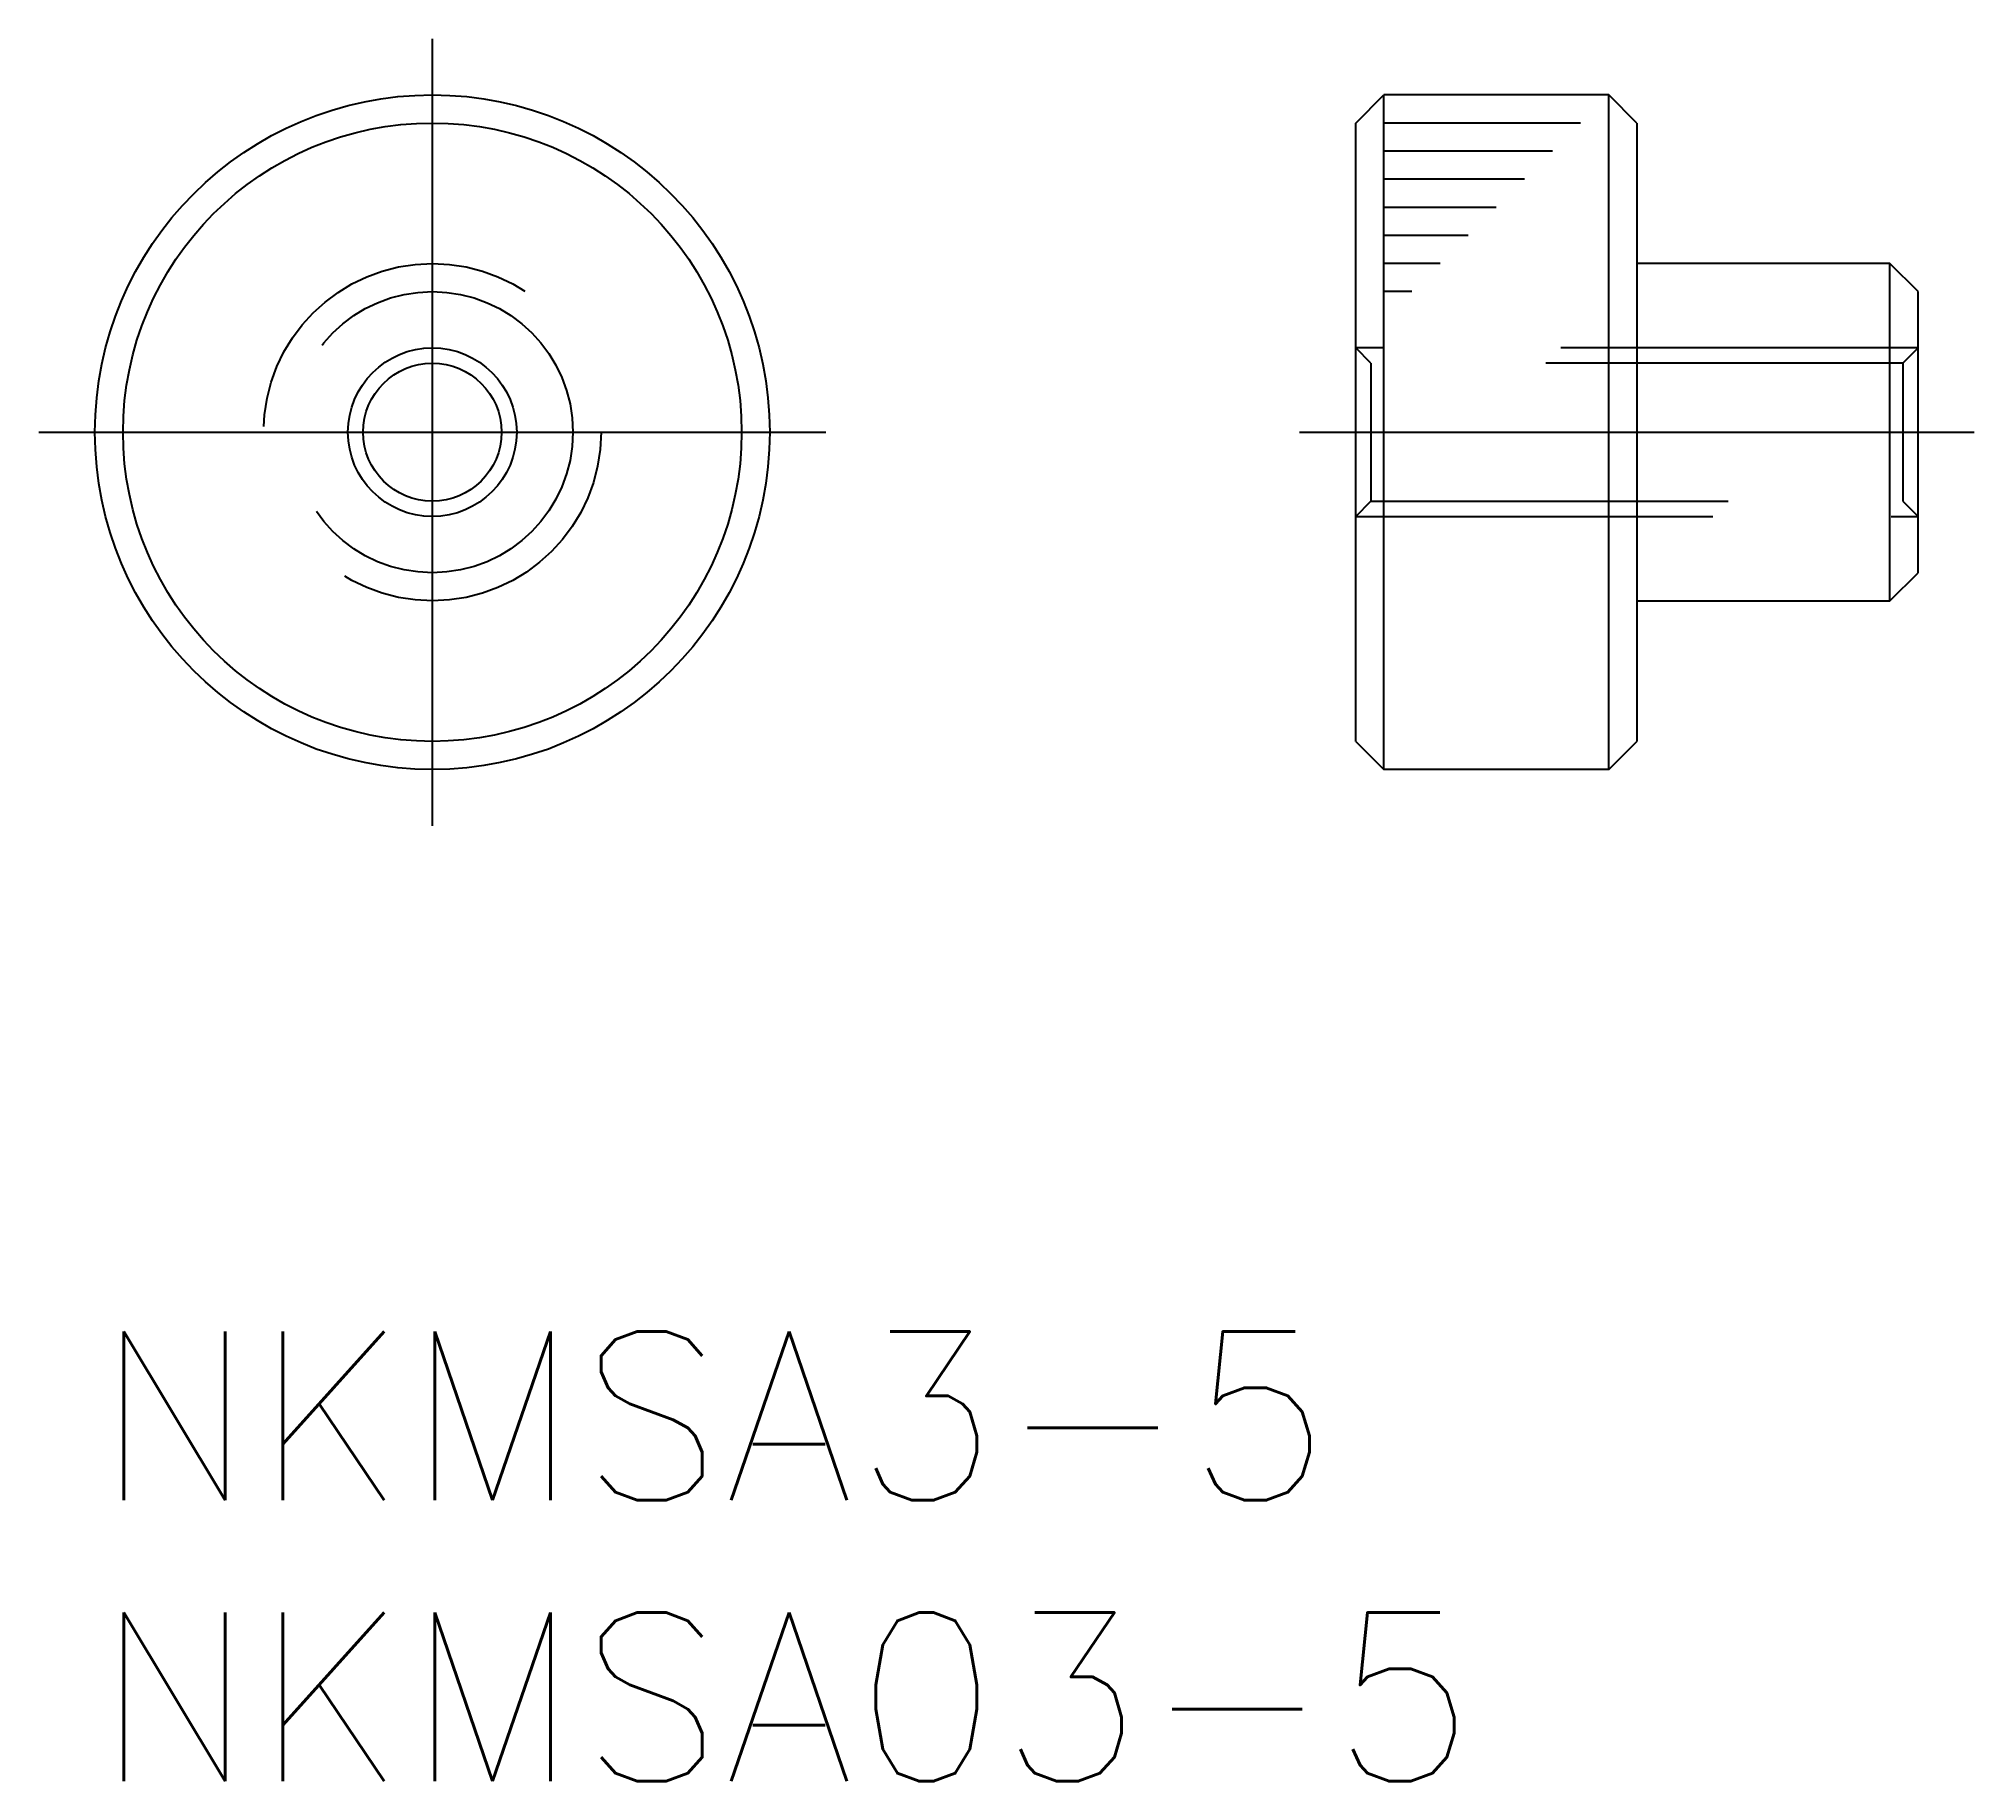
# Model space of a CAD drawing. Extents: x -1 to 33.4, y -8 to 23.
import ezdxf

# ---------------------------------------------------------------- set-up
doc = ezdxf.new("R2010")
doc.units = 0
doc.header["$LTSCALE"] = 0.5
doc.linetypes.add('CENTER', pattern=[50.8, 31.75, -6.35, 6.35, -6.35])
doc.linetypes.add('DASHED', pattern=[19.05, 12.7, -6.35])
for name, color, linetype in [('MSM_CENTER', 1, 'CENTER'), ('MSM_CONTINUOUS', 7, 'CONTINUOUS'), ('MSM_DASHED', 4, 'DASHED'), ('MSM_NARROW', 5, 'CONTINUOUS'), ('MSM_PART_NUMBER', 7, 'CONTINUOUS')]:
    doc.layers.add(name, color=color, linetype=linetype)
doc.styles.get("Standard").update_dxf_attribs({"font": 'txt.shx', "height": 3, "bigfont": 'bigfont.shx'})

# ---------------------------------------------------------------- blocks, each defined once
blk = doc.blocks.new('*U2')
at = {"layer": 'MSM_PART_NUMBER'}
blk.add_text('NKMSA3-5', height=3, dxfattribs=at).set_placement((0, -3))
blk = doc.blocks.new('*U3')
at = {"layer": 'MSM_PART_NUMBER'}
blk.add_text('NKMSA03-5', height=3, dxfattribs=at).set_placement((0, -8))

msp = doc.modelspace()

# ---------------------------------------------------------------- linework, layer by layer
at = {"layer": 'MSM_CENTER'}
for p, q in [((6, 9), (6, 23)), ((-1, 16), (13, 16)), ((21.421, 16), (33.421, 16))]:
    msp.add_line(p, q, dxfattribs=at)
at = {"layer": 'MSM_CONTINUOUS'}
for p, q in [((22.421, 21.5), (22.921, 22)), ((22.921, 10), (22.921, 22)), ((26.921, 22), (22.921, 22)), ((26.921, 10), (26.921, 22)), ((27.421, 21.5), (26.921, 22)), ((22.421, 10.5), (22.421, 21.5)), ((27.421, 21.5), (27.421, 10.5)), ((31.921, 19), (27.421, 19)), ((31.921, 13), (31.921, 19)), ((32.421, 18.5), (31.921, 19)), ((32.421, 13.5), (32.421, 18.5)), ((31.921, 13), (32.421, 13.5)), ((26.921, 13), (26.921, 13)), ((27.421, 13), (31.921, 13)), ((22.421, 10.5), (22.921, 10)), ((26.921, 10), (27.421, 10.5)), ((26.921, 10), (22.921, 10))]:
    msp.add_line(p, q, dxfattribs=at)
for radius in [6, 5.5, 1.229]:
    msp.add_circle((6, 16), radius, dxfattribs=at)
at = {"layer": 'MSM_DASHED'}
for p, q in [((32.421, 17.5), (22.421, 17.5)), ((22.692, 17.229), (22.421, 17.5)), ((22.692, 17.229), (22.692, 14.771)), ((32.15, 17.229), (22.692, 17.229)), ((32.15, 17.229), (32.421, 17.5)), ((32.15, 17.229), (32.15, 14.771)), ((22.421, 14.5), (22.692, 14.771)), ((22.421, 14.5), (32.421, 14.5)), ((22.692, 14.771), (32.15, 14.771)), ((32.15, 14.771), (32.421, 14.5))]:
    msp.add_line(p, q, dxfattribs=at)
for radius in [3, 2.5]:
    msp.add_circle((6, 16), radius, dxfattribs=at)
at = {"layer": 'MSM_NARROW'}
for p, q in [((26.421, 21.5), (22.921, 21.5)), ((25.921, 21), (22.921, 21)), ((25.421, 20.5), (22.921, 20.5)), ((24.921, 20), (22.921, 20)), ((24.421, 19.5), (22.921, 19.5)), ((23.921, 19), (22.921, 19)), ((23.421, 18.5), (22.921, 18.5))]:
    msp.add_line(p, q, dxfattribs=at)
msp.add_circle((6, 16), 1.5, dxfattribs=at)

# ---------------------------------------------------------------- block references
at = {"layer": 'MSM_CONTINUOUS'}
for name in ['*U2', '*U3']:
    msp.add_blockref(name, (0, 0), dxfattribs=at)

doc.saveas('drawing.dxf')
